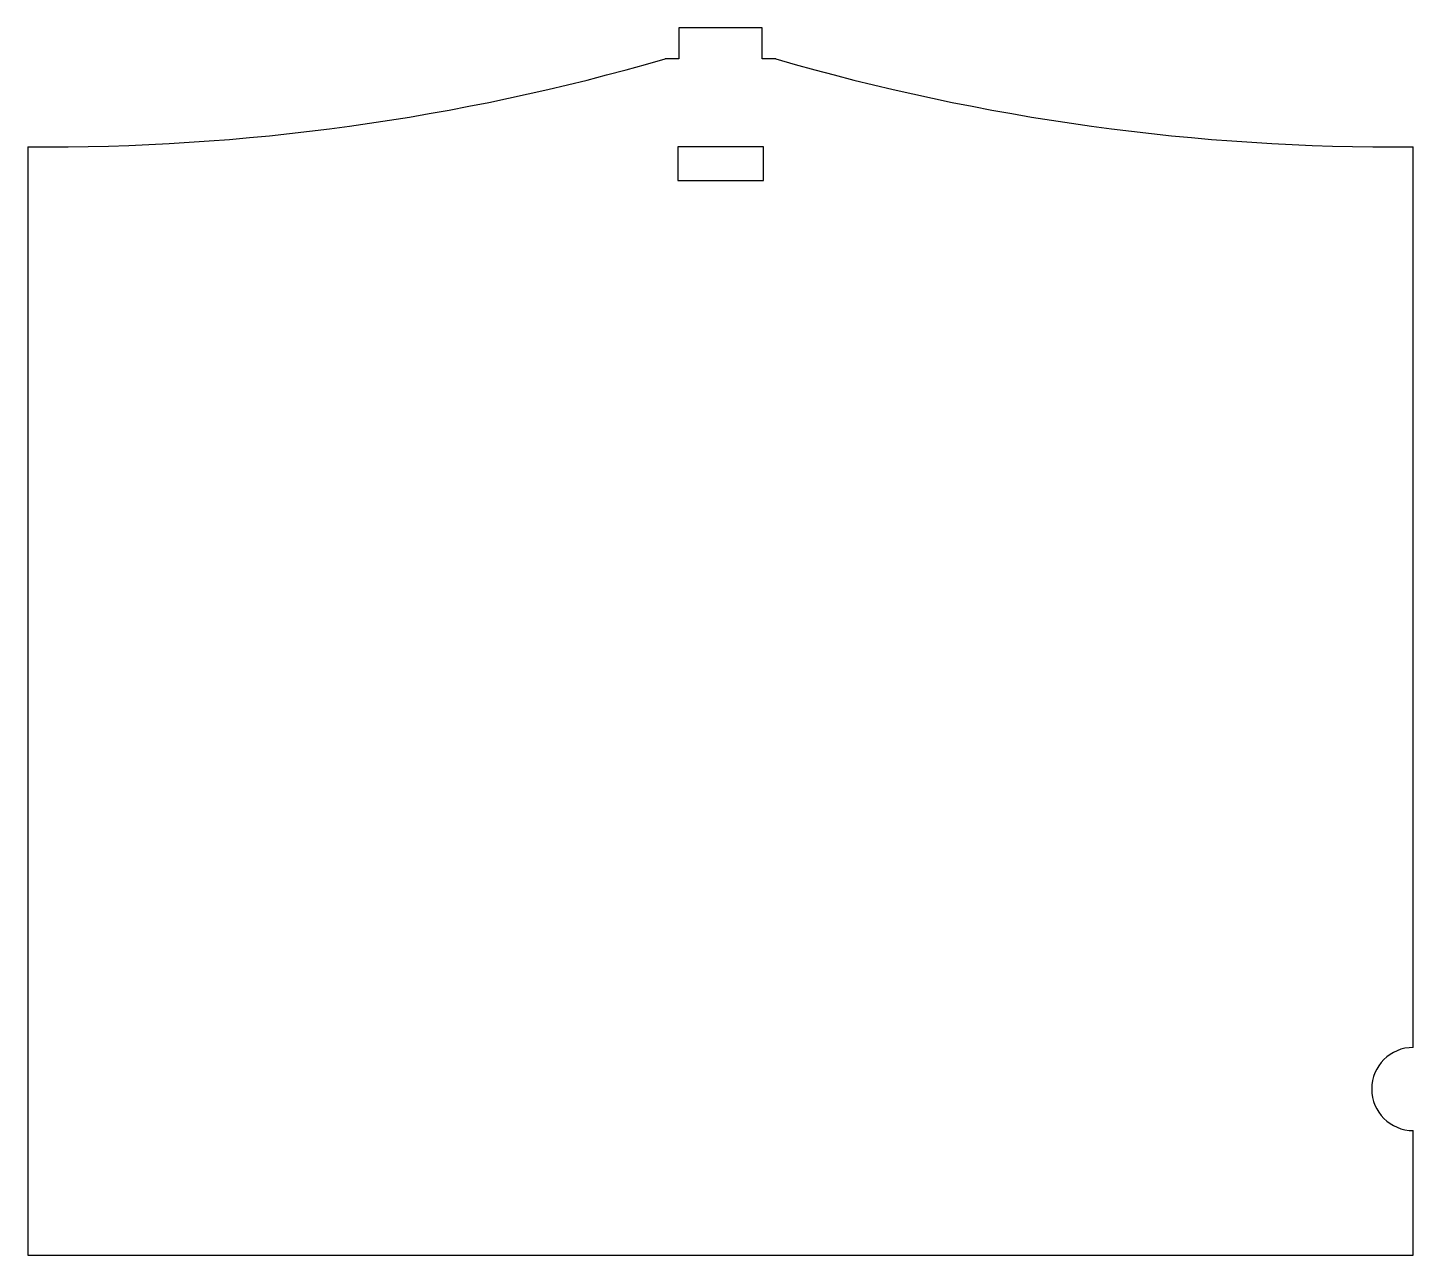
# Model space of a CAD drawing. Header units: millimetres. Extents: x -115 to 135, y -146 to 75.
import ezdxf

# ---------------------------------------------------------------- set-up
doc = ezdxf.new("R2010")
doc.units = ezdxf.units.MM

msp = doc.modelspace()

# ---------------------------------------------------------------- linework, layer by layer
at = {"color": 7, "linetype": 'Continuous', "lineweight": 25}
for p, q in [((17.67, 75.1), (2.67, 75.1)), ((2.67, 75.1), (2.67, 69.47)), ((17.67, 69.47), (17.67, 75.1)), ((2.67, 69.47), (0.17, 69.47)), ((20.17, 69.47), (17.67, 69.47)), ((-114.83, 53.6), (-114.83, -146.4)), ((2.45, 53.6), (2.45, 47.52)), ((17.9, 53.6), (2.45, 53.6)), ((17.9, 47.52), (17.9, 53.6)), ((135.17, -108.9), (135.17, 53.6)), ((2.45, 47.52), (17.9, 47.52)), ((135.17, -146.4), (135.17, -123.9)), ((-114.83, -146.4), (135.17, -146.4))]:
    msp.add_line(p, q, dxfattribs=at)
for centre, radius, start, end in [((-111.43, 453.59), 400, 269.5134, 286.201), ((131.77, 453.59), 400, 253.799, 270.4866), ((135.17, -116.4), 7.5, 90, 270)]:
    msp.add_arc(centre, radius, start, end, dxfattribs=at)

doc.saveas('drawing.dxf')
